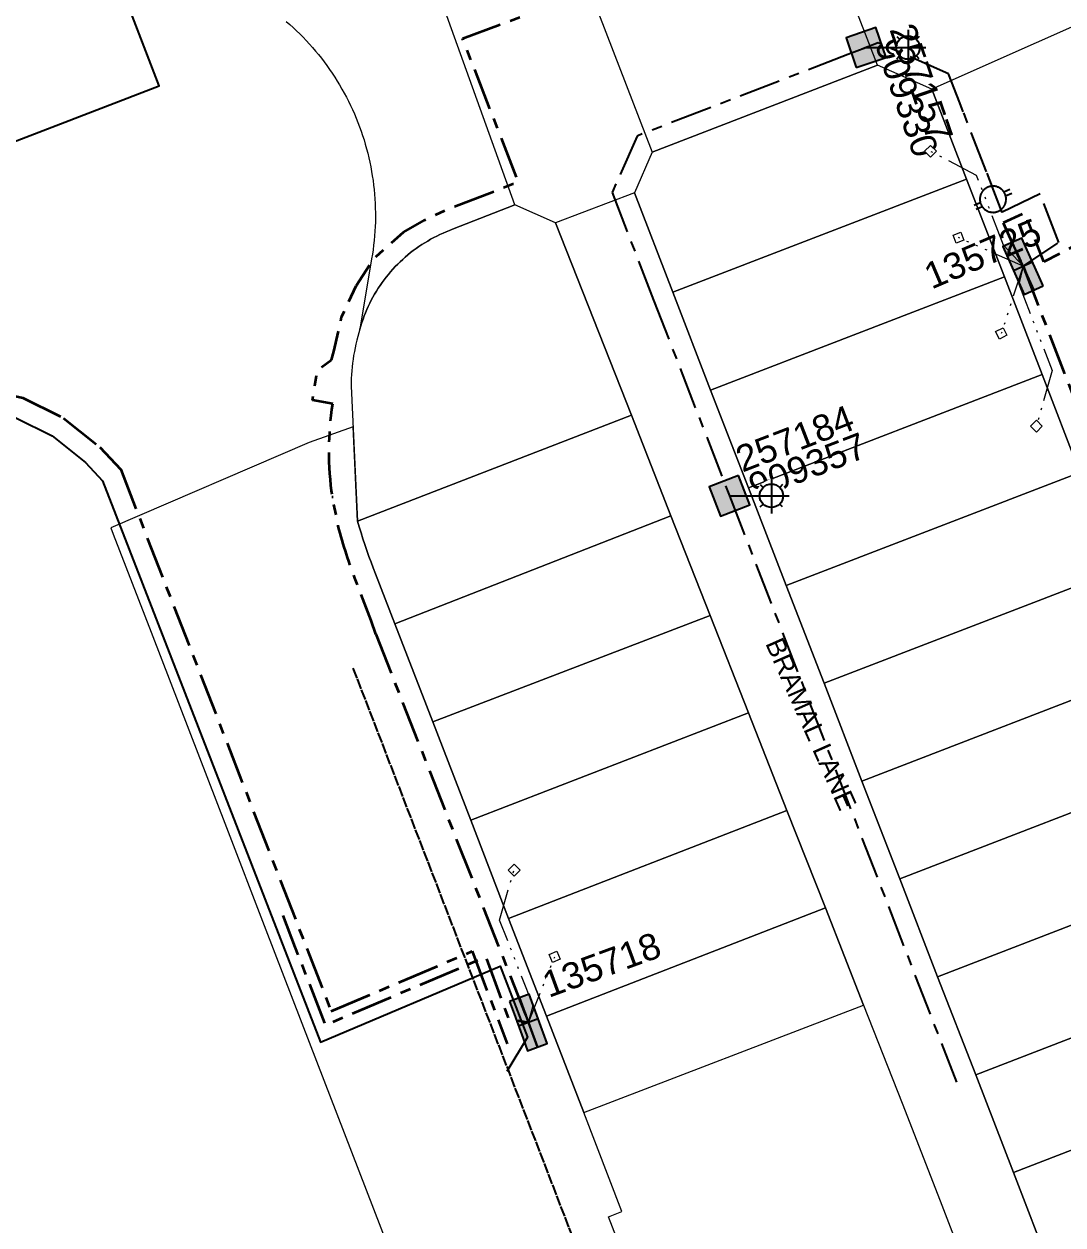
# Model space of a CAD drawing. Header units: metres. Extents: x 0 to 311505, y 0 to 6270811.
# Drawn here: x 310411.9 to 310510.9, y 6270231.3 to 6270345.8 of the extents above; entities that cross this region are included whole.
import ezdxf
from ezdxf import colors
from ezdxf.entities.mleader import LeaderData, LeaderLine
from ezdxf.enums import TextEntityAlignment as Align
from ezdxf.math import Vec2, Vec3

# ---------------------------------------------------------------- set-up
doc = ezdxf.new("R2010")
doc.units = ezdxf.units.M
for name, pattern in [('Cable Exist OH', [1, 1, 0]), ('Cable Exist UG', [7, 4, -1, 1, -1]), ('PHANTOMX2', [6.6, 3, -0.75, 0.2, -0.75, 0.2, -0.75, 0.2, -0.75])]:
    doc.linetypes.add(name, pattern=pattern)
doc.layers.get('0').update_dxf_attribs({"color": 6})
for name, color, linetype, lineweight in [('_User_HV_Exist', 1, 'Continuous', 35), ('_User_LV_Exist', 5, 'Continuous', 35), ('Cadastre Land Parcels_SP_EXT', 118, 'Continuous', 15), ('Cadastre Roads_SP_EXT', 218, 'Continuous', 15), ('Mains_HV_EXT', 13, 'Continuous', 25), ('Mains_LV_SL_EXT', 135, 'Continuous', 25), ('Mains_SL_EXT', 131, 'Continuous', 25), ('Services_SP_EXT', 42, 'PHANTOMX2', 20)]:
    doc.layers.add(name, color=color, linetype=linetype, lineweight=lineweight)
for name, color, linetype in [('Equip_LV_EXT', 7, 'Continuous'), ('Equip_SP_SL_EXT', 7, 'Continuous'), ('Notes', 7, 'Continuous'), ('SupportsUG_SP_LV_EXT', 7, 'Continuous'), ('SupportsUG_SP_LV_SL_EXT', 7, 'Continuous')]:
    doc.layers.add(name, color=color, linetype=linetype)
doc.styles.add('COLUMN_LABEL', font='arial.ttf', dxfattribs={"height": 2})
doc.styles.add('iecARIAL', font='arial.ttf', dxfattribs={"height": 2})
doc.styles.add('POLE_LABEL', font='arial.ttf', dxfattribs={"height": 2})
doc.styles.add('SL_LABEL', font='arial.ttf', dxfattribs={"height": 2})
doc.styles.get("Standard").update_dxf_attribs({"font": 'arial.ttf'})
doc.linetypes.add('Cable E UG', pattern='A,5,-0.1,["E",Standard,S=1.5,R=0,X=0,Y=-0.75],-1.45', length=6.55)

# ---------------------------------------------------------------- blocks, each defined once
blk = doc.blocks.new('COLUMN_EXT')
blk.add_hatch(color=256).paths.add_polyline_path([(1.5, -1.5), (1.5, 1.5), (-1.5, 1.5), (-1.5, -1.5)])
blk.add_lwpolyline([(1.5, 1.5), (-1.5, 1.5), (-1.5, -1.5), (1.5, -1.5)], close=True)
at = {"flags": 1}
blk.add_attdef('Z', (-1.81, 2.35), '', height=0.2, rotation=180, dxfattribs=at)
at = {"flags": 9}
for tag, p in [('STREETNAME', (-1.81, 1.6)), ('LOCATION', (-1.81, 1.4)), ('SUBURB', (-1.81, 1.8)), ('LEGEND', (-1.81, 1.2)), ('NOTES', (-1.81, 2)), ('COLUMN_TYPE', (-1.81, 0.4)), ('OWNED_BY', (-1.81, 0.6)), ('USAGE', (-1.81, 1)), ('STATE', (-1.81, 0.8))]:
    blk.add_attdef(tag, text='', height=0.2, rotation=180, dxfattribs=at).set_placement(p, align=Align.MIDDLE_LEFT)
for tag, style, p in [('STRUCTURE_PLANT_NUMBER', 'POLE_LABEL', (-1.81, -0.03)), ('STREET_CODE', 'COLUMN_LABEL', (-1.81, 0.2))]:
    blk.add_attdef(tag, text='', height=0.2, rotation=180, dxfattribs=dict(at, style=style)).set_placement(p, align=Align.MIDDLE_LEFT)
at = {"style": 'COLUMN_LABEL', "width": 0.9, "flags": 8}
blk.add_attdef('ASSET_NUM', text='', height=2, rotation=270, dxfattribs=at).set_placement((2, -4), align=Align.MIDDLE_LEFT)
blk = doc.blocks.new('PILLAR_EXT')
blk.add_hatch(color=256).paths.add_polyline_path([(-2.5, 1), (-2.5, -1), (2.5, -1), (2.5, 1)])
for p, q in [((-2.5, 0), (2.5, 0)), ((0, 1), (0, -1))]:
    blk.add_line(p, q)
at = {"ltscale": 10}
blk.add_line((2.5, 0), (-2.5, 0), dxfattribs=at)
blk.add_lwpolyline([(-2.5, -1), (-1.25, -1), (1.25, -1), (2.5, -1), (2.5, 1), (-2.5, 1)], close=True)
at = {"width": 0.9, "flags": 8}
blk.add_attdef('ASSET_NUM', text='', height=2, rotation=90, dxfattribs=at).set_placement((-2, 4), align=Align.MIDDLE_LEFT)
for tag, p, flags in [('OWNED_BY', (0, -0.2), 9), ('STATE', (0, -0.4), 9), ('SUPPORT_TYPE', (0, -0.6), 9), ('USAGE', (0, -0.8), 9), ('LEGEND', (0, -1), 9), ('LOCATION', (0, -1.2), 9), ('STREETNAME', (0, -1.8), 9), ('SUBURB', (0, -2), 1), ('NOTES', (0, -1.4), 9), ('PARENT', (0, -1.6), 9)]:
    blk.add_attdef(tag, p, '', height=0.2, dxfattribs=dict(flags=flags))
blk = doc.blocks.new('SL_LANTERN_EXT')
at = {"flags": 9}
for tag, p in [('LRATECODE', (-7.4, 0)), ('LOUTREACHVOCAB', (-7.2, 0)), ('LOUTREACH', (-7, 0)), ('LANTNUMBER', (-6.6, 0)), ('LNEW', (-6.4, 0)), ('LMASTVOCAB', (-6.2, 0)), ('LMAST', (-6, 0)), ('LLAMPVOCAB', (-5.8, 0)), ('LLAMP', (-5.6, 0)), ('LEXIST', (-5.4, 0)), ('LCHARGE3PERCENT', (-5.2, 0)), ('LCHARGE3', (-5, 0)), ('LCHARGE2PERCENT', (-4.8, 0)), ('LCHARGE2', (-4.6, 0)), ('LCHARGE1PERCENT', (-4.4, 0)), ('LCHARGE1', (-4.2, 0)), ('LCATEGORY', (-4, 0)), ('LBRACKETVOCAB', (-3.8, 0)), ('LBRACKET', (-3.6, 0)), ('LKINGHEIGHT', (-3.4, 0)), ('CREPLACE', (-3.2, 0)), ('CREMOVE', (-3, 0)), ('CNUMBER', (-2.8, 0)), ('CNEW', (-2.6, 0)), ('CEXIST', (-2.4, 0)), ('USAGE', (-2.2, 0)), ('STATE', (-2, 0)), ('OWNED_BY', (-1.8, 0)), ('ORIENTATION', (-1.6, 0)), ('OPERATING_VOLTAGE', (-1.4, 0)), ('NO_PHASES', (-1.2, 0)), ('LANTERN_TYPE', (-1, 0)), ('LANTERN_PURPOSE', (-0.8, 0)), ('CONTROL_TYPE', (-0.6, 0)), ('CONSTRUCTED_VOLTAGE', (-0.4, 0))]:
    blk.add_attdef(tag, text='', height=0.001, rotation=270, dxfattribs=at).set_placement(p, align=Align.MIDDLE_LEFT)
at = {"style": 'SL_LABEL', "flags": 9}
blk.add_attdef('STREET_CODE', text='', height=0.001, rotation=270, dxfattribs=at).set_placement((0, 0), align=Align.MIDDLE_LEFT)
at = {"flags": 1}
blk.add_attdef('Z', (0, 0), '', height=0.001, rotation=270, dxfattribs=at)
at = {"width": 0.9}
blk.add_attdef('LNUMBER', text='', height=1, dxfattribs=at).set_placement((7, -1), align=Align.MIDDLE_LEFT)
at = {"flags": 9}
for tag, p in [('LREMOVE', (0, -7.6)), ('LREPLACE', (0, -7.8)), ('LTYPE', (0, -8)), ('LTYPEVOCAB', (0, -8.2)), ('LEGEND', (0, -8.4)), ('SUBURB', (0, -8.6)), ('STREETNAME', (0, -8.8)), ('LOCATION', (0, -9)), ('NOTES', (0, -9.2)), ('MAINTAINED_BY', (0, -9.86))]:
    blk.add_attdef(tag, text='', height=0.001, dxfattribs=at).set_placement(p, align=Align.MIDDLE_LEFT)
blk.add_attdef('OPERATED_BY', (0, -9.61), '', height=0.001, dxfattribs=at)
at = {"transparency": 33554687}
blk.add_wipeout([(5.69, 0), (5.06, -1.06), (4, -1.69), (2.94, -1.06), (2.31, 0), (2.94, 1.06), (4, 1.69), (5.06, 1.06)], dxfattribs=at)
for p, q in [((4, 1.69), (4, 0)), ((0, 0), (4, 0)), ((2.94, 1.06), (3.2, 0.8)), ((5.06, 1.06), (4.8, 0.8)), ((2.94, -1.06), (3.2, -0.8)), ((4, 0), (5.69, 0)), ((4, 0), (4, -1.69)), ((5.06, -1.06), (4.8, -0.8))]:
    blk.add_line(p, q)
blk.add_circle((4, 0), 1.12)
blk = doc.blocks.new('CCP_EXT')
at = {"flags": 9}
for tag, p in [('STATE', (0, -1.8)), ('LEGEND', (0, -1.4)), ('LIFE_SUPPORT', (0, -1.6)), ('NOTES', (0, -2))]:
    blk.add_attdef(tag, text='', height=0.2, dxfattribs=at).set_placement(p, align=Align.MIDDLE_LEFT)
at = {"transparency": 33554687}
blk.add_wipeout([(0, 0.57), (0.57, 0), (0, -0.57), (-0.57, 0)], dxfattribs=at)
blk.add_lwpolyline([(-0.57, 0), (0, 0.57), (0.57, 0), (0, -0.57), (-0.57, 0)])
at = {"flags": 1}
blk.add_attdef('Z', (0, 0), '', height=0.2, dxfattribs=at)
at = {"flags": 9}
for tag, p in [('CCP_TYPE', (0, 0)), ('CONSTRUCTED_VOLTAGE', (0, -0.2)), ('OPERATING_VOLTAGE', (0, -0.6)), ('ORIENTATION', (0, -0.8)), ('OWNED_BY', (0, -1)), ('NO_PHASES', (0, -0.4)), ('USAGE', (0, -1.2))]:
    blk.add_attdef(tag, text='', height=0.2, dxfattribs=at).set_placement(p, align=Align.MIDDLE_LEFT)
blk = doc.blocks.new('LV_UG_LINKS_OPEN_EXT')
at = {"layer": 'Equip_LV_EXT'}
for tag, height, flags, p in [('NO_PHASES', 0.167, 9, (3.17, -2)), ('OPERATING_VOLTAGE', 0.2, 9, (3, -2.6)), ('ORIENTATION', 0.2, 9, (3, -2.8)), ('STATE', 0.2, 9, (3, -3)), ('SWITCH_TYPE', 0.2, 9, (3, -3.2)), ('USAGE', 0.2, 9, (3, -3.4)), ('OWNED_BY', 0.2, 9, (3, -3.8)), ('OPERATED_BY', 0.2, 9, (3, -4)), ('TYPE', 0.2, 9, (3, -4.6)), ('NOTES', 0.2, 9, (3, -3.6)), ('MAINTAINED_BY', 0.2, 9, (3, -4.2)), ('NUMBER_OF_PHASES', 0.2, 9, (3, -4.4)), ('Z', 0.2, 1, (3, -4.8))]:
    blk.add_attdef(tag, text='', height=height, dxfattribs=dict(at, flags=flags)).set_placement(p, align=Align.MIDDLE_LEFT)
at = {"transparency": 33554687}
blk.add_wipeout([(4, 1.25), (3.97, 1.25), (3.94, 1.25), (3.91, 1.25), (3.88, 1.24), (3.85, 1.24), (3.82, 1.24), (3.79, 1.23), (3.76, 1.23), (3.73, 1.22), (3.7, 1.21), (3.67, 1.2), (3.64, 1.2), (3.61, 1.19), (3.58, 1.18), (3.55, 1.17), (3.52, 1.15), (3.49, 1.14), (3.47, 1.13), (3.44, 1.12), (3.41, 1.1), (3.38, 1.09), (3.36, 1.07), (3.33, 1.06), (3.31, 1.04), (3.28, 1.02), (3.26, 1), (3.23, 0.99), (3.21, 0.97), (3.18, 0.95), (3.16, 0.93), (3.14, 0.91), (3.12, 0.88), (3.09, 0.86), (3.07, 0.84), (3.05, 0.82), (3.03, 0.79), (3.01, 0.77), (3, 0.74), (2.98, 0.72), (2.96, 0.69), (2.94, 0.67), (2.93, 0.64), (2.91, 0.62), (2.9, 0.59), (2.88, 0.56), (2.87, 0.53), (2.86, 0.51), (2.85, 0.48), (2.83, 0.45), (2.82, 0.42), (2.81, 0.39), (2.8, 0.36), (2.8, 0.33), (2.79, 0.3), (2.78, 0.27), (2.77, 0.24), (2.77, 0.21), (2.76, 0.18), (2.76, 0.15), (2.76, 0.12), (2.75, 0.09), (2.75, 0.06), (2.75, 0.03), (2.75, 0), (2.75, -0.03), (2.75, -0.06), (2.75, -0.09), (2.76, -0.12), (2.76, -0.15), (2.76, -0.18), (2.77, -0.21), (2.77, -0.24), (2.78, -0.27), (2.79, -0.3), (2.8, -0.33), (2.8, -0.36), (2.81, -0.39), (2.82, -0.42), (2.83, -0.45), (2.85, -0.48), (2.86, -0.51), (2.87, -0.53), (2.88, -0.56), (2.9, -0.59), (2.91, -0.62), (2.93, -0.64), (2.94, -0.67), (2.96, -0.69), (2.98, -0.72), (3, -0.74), (3.01, -0.77), (3.03, -0.79), (3.05, -0.82), (3.07, -0.84), (3.09, -0.86), (3.12, -0.88), (3.14, -0.91), (3.16, -0.93), (3.18, -0.95), (3.21, -0.97), (3.23, -0.99), (3.26, -1), (3.28, -1.02), (3.31, -1.04), (3.33, -1.06), (3.36, -1.07), (3.38, -1.09), (3.41, -1.1), (3.44, -1.12), (3.47, -1.13), (3.49, -1.14), (3.52, -1.15), (3.55, -1.17), (3.58, -1.18), (3.61, -1.19), (3.64, -1.2), (3.67, -1.2), (3.7, -1.21), (3.73, -1.22), (3.76, -1.23), (3.79, -1.23), (3.82, -1.24), (3.85, -1.24), (3.88, -1.24), (3.91, -1.25), (3.94, -1.25), (3.97, -1.25), (4, -1.25), (4.03, -1.25), (4.06, -1.25), (4.09, -1.25), (4.12, -1.24), (4.15, -1.24), (4.18, -1.24), (4.21, -1.23), (4.24, -1.23), (4.27, -1.22), (4.3, -1.21), (4.33, -1.2), (4.36, -1.2), (4.39, -1.19), (4.42, -1.18), (4.45, -1.17), (4.48, -1.15), (4.51, -1.14), (4.53, -1.13), (4.56, -1.12), (4.59, -1.1), (4.62, -1.09), (4.64, -1.07), (4.67, -1.06), (4.69, -1.04), (4.72, -1.02), (4.74, -1), (4.77, -0.99), (4.79, -0.97), (4.82, -0.95), (4.84, -0.93), (4.86, -0.91), (4.88, -0.88), (4.91, -0.86), (4.93, -0.84), (4.95, -0.82), (4.97, -0.79), (4.99, -0.77), (5, -0.74), (5.02, -0.72), (5.04, -0.69), (5.06, -0.67), (5.07, -0.64), (5.09, -0.62), (5.1, -0.59), (5.12, -0.56), (5.13, -0.53), (5.14, -0.51), (5.15, -0.48), (5.17, -0.45), (5.18, -0.42), (5.19, -0.39), (5.2, -0.36), (5.2, -0.33), (5.21, -0.3), (5.22, -0.27), (5.23, -0.24), (5.23, -0.21), (5.24, -0.18), (5.24, -0.15), (5.24, -0.12), (5.25, -0.09), (5.25, -0.06), (5.25, -0.03), (5.25, 0), (5.25, 0.03), (5.25, 0.06), (5.25, 0.09), (5.24, 0.12), (5.24, 0.15), (5.24, 0.18), (5.23, 0.21), (5.23, 0.24), (5.22, 0.27), (5.21, 0.3), (5.2, 0.33), (5.2, 0.36), (5.19, 0.39), (5.18, 0.42), (5.17, 0.45), (5.15, 0.48), (5.14, 0.51), (5.13, 0.53), (5.12, 0.56), (5.1, 0.59), (5.09, 0.62), (5.07, 0.64), (5.06, 0.67), (5.04, 0.69), (5.02, 0.72), (5, 0.74), (4.99, 0.77), (4.97, 0.79), (4.95, 0.82), (4.93, 0.84), (4.91, 0.86), (4.88, 0.88), (4.86, 0.91), (4.84, 0.93), (4.82, 0.95), (4.79, 0.97), (4.77, 0.99), (4.74, 1), (4.72, 1.02), (4.69, 1.04), (4.67, 1.06), (4.64, 1.07), (4.62, 1.09), (4.59, 1.1), (4.56, 1.12), (4.53, 1.13), (4.51, 1.14), (4.48, 1.15), (4.45, 1.17), (4.42, 1.18), (4.39, 1.19), (4.36, 1.2), (4.33, 1.2), (4.3, 1.21), (4.27, 1.22), (4.24, 1.23), (4.21, 1.23), (4.18, 1.24), (4.15, 1.24), (4.12, 1.24), (4.09, 1.25), (4.06, 1.25), (4.03, 1.25)], dxfattribs=at).dxf.layer = 'Equip_LV_EXT'
at = {"layer": 'Equip_LV_EXT'}
for p, q in [((3.79, 1.86), (3.79, 1.23)), ((4.21, 1.86), (4.21, 1.23)), ((3.79, -1.23), (3.79, -1.86)), ((4.21, -1.23), (4.21, -1.86))]:
    blk.add_line(p, q, dxfattribs=at)
at = {"layer": 'Equip_LV_EXT', "flags": 128}
blk.add_lwpolyline([(4, 1.25), (3.97, 1.25), (3.94, 1.25), (3.91, 1.25), (3.88, 1.24), (3.85, 1.24), (3.82, 1.24), (3.79, 1.23), (3.76, 1.23), (3.73, 1.22), (3.7, 1.21), (3.67, 1.2), (3.64, 1.2), (3.61, 1.19), (3.58, 1.18), (3.55, 1.17), (3.52, 1.15), (3.49, 1.14), (3.47, 1.13), (3.44, 1.12), (3.41, 1.1), (3.38, 1.09), (3.36, 1.07), (3.33, 1.06), (3.31, 1.04), (3.28, 1.02), (3.26, 1), (3.23, 0.99), (3.21, 0.97), (3.18, 0.95), (3.16, 0.93), (3.14, 0.91), (3.12, 0.88), (3.09, 0.86), (3.07, 0.84), (3.05, 0.82), (3.03, 0.79), (3.01, 0.77), (3, 0.74), (2.98, 0.72), (2.96, 0.69), (2.94, 0.67), (2.93, 0.64), (2.91, 0.62), (2.9, 0.59), (2.88, 0.56), (2.87, 0.53), (2.86, 0.51), (2.85, 0.48), (2.83, 0.45), (2.82, 0.42), (2.81, 0.39), (2.8, 0.36), (2.8, 0.33), (2.79, 0.3), (2.78, 0.27), (2.77, 0.24), (2.77, 0.21), (2.76, 0.18), (2.76, 0.15), (2.76, 0.12), (2.75, 0.09), (2.75, 0.06), (2.75, 0.03), (2.75, 0), (2.75, -0.03), (2.75, -0.06), (2.75, -0.09), (2.76, -0.12), (2.76, -0.15), (2.76, -0.18), (2.77, -0.21), (2.77, -0.24), (2.78, -0.27), (2.79, -0.3), (2.8, -0.33), (2.8, -0.36), (2.81, -0.39), (2.82, -0.42), (2.83, -0.45), (2.85, -0.48), (2.86, -0.51), (2.87, -0.53), (2.88, -0.56), (2.9, -0.59), (2.91, -0.62), (2.93, -0.64), (2.94, -0.67), (2.96, -0.69), (2.98, -0.72), (3, -0.74), (3.01, -0.77), (3.03, -0.79), (3.05, -0.82), (3.07, -0.84), (3.09, -0.86), (3.12, -0.88), (3.14, -0.91), (3.16, -0.93), (3.18, -0.95), (3.21, -0.97), (3.23, -0.99), (3.26, -1), (3.28, -1.02), (3.31, -1.04), (3.33, -1.06), (3.36, -1.07), (3.38, -1.09), (3.41, -1.1), (3.44, -1.12), (3.47, -1.13), (3.49, -1.14), (3.52, -1.15), (3.55, -1.17), (3.58, -1.18), (3.61, -1.19), (3.64, -1.2), (3.67, -1.2), (3.7, -1.21), (3.73, -1.22), (3.76, -1.23), (3.79, -1.23), (3.82, -1.24), (3.85, -1.24), (3.88, -1.24), (3.91, -1.25), (3.94, -1.25), (3.97, -1.25), (4, -1.25), (4.03, -1.25), (4.06, -1.25), (4.09, -1.25), (4.12, -1.24), (4.15, -1.24), (4.18, -1.24), (4.21, -1.23), (4.24, -1.23), (4.27, -1.22), (4.3, -1.21), (4.33, -1.2), (4.36, -1.2), (4.39, -1.19), (4.42, -1.18), (4.45, -1.17), (4.48, -1.15), (4.51, -1.14), (4.53, -1.13), (4.56, -1.12), (4.59, -1.1), (4.62, -1.09), (4.64, -1.07), (4.67, -1.06), (4.69, -1.04), (4.72, -1.02), (4.74, -1), (4.77, -0.99), (4.79, -0.97), (4.82, -0.95), (4.84, -0.93), (4.86, -0.91), (4.88, -0.88), (4.91, -0.86), (4.93, -0.84), (4.95, -0.82), (4.97, -0.79), (4.99, -0.77), (5, -0.74), (5.02, -0.72), (5.04, -0.69), (5.06, -0.67), (5.07, -0.64), (5.09, -0.62), (5.1, -0.59), (5.12, -0.56), (5.13, -0.53), (5.14, -0.51), (5.15, -0.48), (5.17, -0.45), (5.18, -0.42), (5.19, -0.39), (5.2, -0.36), (5.2, -0.33), (5.21, -0.3), (5.22, -0.27), (5.23, -0.24), (5.23, -0.21), (5.24, -0.18), (5.24, -0.15), (5.24, -0.12), (5.25, -0.09), (5.25, -0.06), (5.25, -0.03), (5.25, 0), (5.25, 0.03), (5.25, 0.06), (5.25, 0.09), (5.24, 0.12), (5.24, 0.15), (5.24, 0.18), (5.23, 0.21), (5.23, 0.24), (5.22, 0.27), (5.21, 0.3), (5.2, 0.33), (5.2, 0.36), (5.19, 0.39), (5.18, 0.42), (5.17, 0.45), (5.15, 0.48), (5.14, 0.51), (5.13, 0.53), (5.12, 0.56), (5.1, 0.59), (5.09, 0.62), (5.07, 0.64), (5.06, 0.67), (5.04, 0.69), (5.02, 0.72), (5, 0.74), (4.99, 0.77), (4.97, 0.79), (4.95, 0.82), (4.93, 0.84), (4.91, 0.86), (4.88, 0.88), (4.86, 0.91), (4.84, 0.93), (4.82, 0.95), (4.79, 0.97), (4.77, 0.99), (4.74, 1), (4.72, 1.02), (4.69, 1.04), (4.67, 1.06), (4.64, 1.07), (4.62, 1.09), (4.59, 1.1), (4.56, 1.12), (4.53, 1.13), (4.51, 1.14), (4.48, 1.15), (4.45, 1.17), (4.42, 1.18), (4.39, 1.19), (4.36, 1.2), (4.33, 1.2), (4.3, 1.21), (4.27, 1.22), (4.24, 1.23), (4.21, 1.23), (4.18, 1.24), (4.15, 1.24), (4.12, 1.24), (4.09, 1.25), (4.06, 1.25), (4.03, 1.25)], close=True, dxfattribs=at)
at = {"layer": 'Equip_LV_EXT', "flags": 9}
for tag, p in [('ACTUAL_STATUS', (3.17, -1.67)), ('CONSTRUCTED_VOLTAGE', (3.17, -1.83))]:
    blk.add_attdef(tag, text='', height=0.167, dxfattribs=at).set_placement(p, align=Align.MIDDLE_LEFT)

msp = doc.modelspace()

# ---------------------------------------------------------------- linework, layer by layer
at = {"layer": '_User_LV_Exist', "linetype": 'Cable Exist UG', "flags": 128}
msp.add_lwpolyline([(310436.53, 6270260.75), (310437.68, 6270257.74), (310437.68, 6270257.74), (310440.57, 6270250.32), (310455.86, 6270256.82), (310458.01, 6270250.93), (310459.93, 6270250.57)], dxfattribs=at)
at = {"layer": 'Cadastre Land Parcels_SP_EXT', "linetype": 'Continuous'}
for points in [[(310501.68, 6270330.98), (310498.37, 6270339.54), (310493.2, 6270341.83), (310471.74, 6270333.54), (310470.03, 6270329.67), (310473.69, 6270320.18), (310501.68, 6270330.98)], [(310505.29, 6270321.66), (310501.68, 6270330.98), (310473.69, 6270320.18), (310477.3, 6270310.86), (310505.29, 6270321.66)], [(310469.74, 6270308.45), (310462.52, 6270326.81), (310458.62, 6270328.51), (310452.71, 6270326.19), (310452.4, 6270326.07), (310452.1, 6270325.95), (310451.79, 6270325.82), (310451.49, 6270325.69), (310451.2, 6270325.54), (310450.9, 6270325.39), (310450.61, 6270325.24), (310450.33, 6270325.07), (310450.05, 6270324.9), (310449.77, 6270324.73), (310449.49, 6270324.54), (310449.22, 6270324.35), (310448.96, 6270324.16), (310448.7, 6270323.96), (310448.44, 6270323.75), (310448.19, 6270323.54), (310447.95, 6270323.32), (310447.71, 6270323.09), (310447.47, 6270322.86), (310447.24, 6270322.63), (310447.02, 6270322.38), (310446.8, 6270322.14), (310446.59, 6270321.89), (310446.38, 6270321.63), (310446.18, 6270321.37), (310445.99, 6270321.1), (310445.8, 6270320.83), (310445.62, 6270320.56), (310445.44, 6270320.28), (310445.27, 6270320), (310445.11, 6270319.71), (310444.95, 6270319.42), (310444.81, 6270319.13), (310444.66, 6270318.83), (310444.53, 6270318.53), (310444.4, 6270318.23), (310444.28, 6270317.92), (310444.17, 6270317.61), (310444.06, 6270317.3), (310443.96, 6270316.98), (310443.87, 6270316.67), (310443.77, 6270316.32), (310443.67, 6270315.96), (310443.57, 6270315.61), (310443.49, 6270315.25), (310443.41, 6270314.89), (310443.34, 6270314.53), (310443.27, 6270314.16), (310443.22, 6270313.8), (310443.17, 6270313.43), (310443.13, 6270313.07), (310443.09, 6270312.7), (310443.07, 6270312.33), (310443.05, 6270311.97), (310443.03, 6270311.6), (310443.03, 6270311.23), (310443.65, 6270298.37), (310469.74, 6270308.45)], [(310508.89, 6270312.34), (310505.29, 6270321.66), (310477.3, 6270310.86), (310480.91, 6270301.54), (310508.89, 6270312.34)], [(310512.49, 6270303.01), (310508.89, 6270312.34), (310480.91, 6270301.54), (310484.51, 6270292.22), (310512.49, 6270303.01)], [(310473.51, 6270298.88), (310469.74, 6270308.45), (310443.65, 6270298.37), (310443.81, 6270297.81), (310443.98, 6270297.24), (310444.15, 6270296.68), (310444.34, 6270296.12), (310444.53, 6270295.56), (310444.72, 6270295), (310444.93, 6270294.45), (310445.14, 6270293.9), (310445.36, 6270293.35), (310447.21, 6270288.56), (310473.51, 6270298.88)], [(310516.1, 6270293.69), (310512.49, 6270303.01), (310484.51, 6270292.22), (310488.12, 6270282.9), (310516.1, 6270293.69)], [(310477.25, 6270289.38), (310473.51, 6270298.88), (310447.21, 6270288.56), (310450.81, 6270279.22), (310477.25, 6270289.38)], [(310519.7, 6270284.37), (310516.1, 6270293.69), (310488.12, 6270282.9), (310491.72, 6270273.58), (310519.7, 6270284.37)], [(310480.91, 6270280.08), (310477.25, 6270289.38), (310450.81, 6270279.22), (310454.43, 6270269.84), (310480.91, 6270280.08)], [(310523.31, 6270275.05), (310519.7, 6270284.37), (310491.72, 6270273.58), (310495.33, 6270264.26), (310523.31, 6270275.05)], [(310484.57, 6270270.79), (310480.91, 6270280.08), (310454.43, 6270269.84), (310458.04, 6270260.49), (310484.57, 6270270.79)], [(310526.91, 6270265.72), (310525.22, 6270270.1), (310523.31, 6270275.05), (310495.33, 6270264.26), (310498.93, 6270254.93), (310526.91, 6270265.72)], [(310488.23, 6270261.5), (310484.57, 6270270.79), (310458.04, 6270260.49), (310461.64, 6270251.18), (310488.23, 6270261.5)], [(310530.52, 6270256.38), (310526.91, 6270265.72), (310498.93, 6270254.93), (310502.56, 6270245.57), (310530.52, 6270256.38)], [(310491.88, 6270252.21), (310488.23, 6270261.5), (310461.64, 6270251.18), (310465.2, 6270241.97), (310491.88, 6270252.21)], [(310534.13, 6270247.06), (310530.52, 6270256.38), (310502.56, 6270245.57), (310506.16, 6270236.25), (310534.13, 6270247.06)], [(310537.73, 6270237.74), (310536.25, 6270241.57), (310534.13, 6270247.06), (310506.16, 6270236.25), (310509.76, 6270226.93), (310537.73, 6270237.74)]]:
    msp.add_lwpolyline(points, close=True, dxfattribs=at)
at = {"layer": 'Cadastre Roads_SP_EXT', "linetype": 'Continuous'}
msp.add_lwpolyline([(310436.85, 6270346.01), (310437.19, 6270345.71), (310437.51, 6270345.42), (310437.83, 6270345.12), (310438.15, 6270344.81), (310438.46, 6270344.49), (310438.76, 6270344.17), (310439.06, 6270343.85), (310439.36, 6270343.52), (310439.64, 6270343.18), (310439.92, 6270342.84), (310440.2, 6270342.5), (310440.47, 6270342.15), (310440.73, 6270341.79), (310440.98, 6270341.43), (310441.23, 6270341.07), (310441.47, 6270340.7), (310441.71, 6270340.32), (310441.94, 6270339.95), (310442.16, 6270339.56), (310442.37, 6270339.18), (310442.58, 6270338.79), (310442.78, 6270338.4), (310442.97, 6270338), (310443.16, 6270337.6), (310443.34, 6270337.2), (310443.51, 6270336.79), (310443.67, 6270336.38), (310443.83, 6270335.97), (310443.98, 6270335.55), (310444.12, 6270335.13), (310444.26, 6270334.71), (310444.38, 6270334.29), (310444.5, 6270333.87), (310444.61, 6270333.44), (310444.72, 6270333.01), (310444.81, 6270332.58), (310444.9, 6270332.15), (310444.98, 6270331.71), (310445.05, 6270331.28), (310445.12, 6270330.84), (310445.17, 6270330.4), (310445.22, 6270329.97), (310445.26, 6270329.53), (310445.29, 6270329.09), (310445.32, 6270328.64), (310445.33, 6270328.2), (310445.34, 6270327.76), (310445.34, 6270327.32), (310445.34, 6270326.88), (310445.32, 6270326.44), (310445.3, 6270326), (310445.27, 6270325.56), (310445.23, 6270325.12), (310445.18, 6270324.68), (310445.12, 6270324.24), (310445.06, 6270323.81), (310444.99, 6270323.37), (310443.87, 6270316.67), (310443.96, 6270316.98), (310444.06, 6270317.3), (310444.17, 6270317.61), (310444.28, 6270317.92), (310444.4, 6270318.23), (310444.53, 6270318.53), (310444.66, 6270318.83), (310444.81, 6270319.13), (310444.95, 6270319.42), (310445.11, 6270319.71), (310445.27, 6270320), (310445.44, 6270320.28), (310445.62, 6270320.56), (310445.8, 6270320.83), (310445.99, 6270321.1), (310446.18, 6270321.37), (310446.38, 6270321.63), (310446.59, 6270321.89), (310446.8, 6270322.14), (310447.02, 6270322.38), (310447.24, 6270322.63), (310447.47, 6270322.86), (310447.71, 6270323.09), (310447.95, 6270323.32), (310448.19, 6270323.54), (310448.44, 6270323.75), (310448.7, 6270323.96), (310448.96, 6270324.16), (310449.22, 6270324.35), (310449.49, 6270324.54), (310449.77, 6270324.73), (310450.05, 6270324.9), (310450.33, 6270325.07), (310450.61, 6270325.24), (310450.9, 6270325.39), (310451.2, 6270325.54), (310451.49, 6270325.69), (310451.79, 6270325.82), (310452.1, 6270325.95), (310452.4, 6270326.07), (310452.71, 6270326.19), (310458.62, 6270328.51), (310451, 6270349.76)], dxfattribs=at)
at = {"layer": 'Mains_HV_EXT', "linetype": 'Cable E UG'}
msp.add_lwpolyline([(310270.44, 6270279.61), (310271.3, 6270280.95), (310271.3, 6270280.95), (310347.3, 6270310.07), (310424.75, 6270339.86), (310424.75, 6270339.86), (310406.1, 6270388.29), (310404.97, 6270391.2), (310404.97, 6270391.2), (310400.74, 6270402.23), (310397.98, 6270401.21)], dxfattribs=at)

# ---------------------------------------------------------------- block references
at = {"layer": 'SupportsUG_SP_LV_EXT'}
ref = msp.add_blockref('PILLAR_EXT', (310507.07, 6270322.66), dxfattribs=dict(at, rotation=114.0897594937087))
ref.add_attrib('ASSET_NUM', '135725', dxfattribs={"layer": '0', "height": 2.5, "rotation": 23.1702, "style": 'iecARIAL'}).set_placement((310508.57, 6270326.16), align=Align.MIDDLE_RIGHT)
ref = msp.add_blockref('PILLAR_EXT', (310459.93, 6270250.57), dxfattribs=dict(at, rotation=290.1464639510104))
ref.add_attrib('ASSET_NUM', '135718', dxfattribs={"layer": '0', "height": 2.5, "rotation": 20.1465, "style": 'iecARIAL'}).set_placement((310461.43, 6270254.07), align=Align.MIDDLE_LEFT)
at = {"layer": 'SupportsUG_SP_LV_SL_EXT'}
ref = msp.add_blockref('COLUMN_EXT', (310492.11, 6270343.51), dxfattribs=dict(at, rotation=198.9381753619813))
ref.add_attrib('ASSET_NUM', '909330', dxfattribs={"layer": '0', "height": 2.5, "rotation": 288.9382, "style": 'COLUMN_LABEL'}).set_placement((310494.11, 6270344.26), align=Align.MIDDLE_LEFT)
ref = msp.add_blockref('COLUMN_EXT', (310479.09, 6270300.78), dxfattribs=dict(at, rotation=21.09241612034009))
ref.add_attrib('ASSET_NUM', '909357', dxfattribs={"layer": '0', "height": 2.5, "rotation": 21.0842, "style": 'COLUMN_LABEL'}).set_placement((310481.09, 6270301.53), align=Align.MIDDLE_LEFT)

# ---------------------------------------------------------------- texts
at = {"layer": 'Cadastre Roads_SP_EXT'}
msp.add_text('BRAMAL LANE', height=1.8, rotation=293.9301, dxfattribs=at).set_placement((310482.48, 6270286.71))

# ---------------------------------------------------------------- next in the draw order: block references
at = {"layer": 'Equip_SP_SL_EXT'}
ref = msp.add_blockref('SL_LANTERN_EXT', (310492.11, 6270343.51), dxfattribs=at)
ref.add_attrib('ASSET_NUM', '257157', dxfattribs={"layer": '0', "height": 2.5, "rotation": 288.9382, "style": 'iecARIAL'}).set_placement((310493.61, 6270345.01), align=Align.BOTTOM_LEFT)
ref = msp.add_blockref('SL_LANTERN_EXT', (310479.09, 6270300.78), dxfattribs=at)
ref.add_attrib('ASSET_NUM', '257184', dxfattribs={"layer": '0', "height": 2.5, "rotation": 21.0842, "style": 'iecARIAL'}).set_placement((310480.59, 6270302.28), align=Align.BOTTOM_LEFT)
at = {"layer": 'Services_SP_EXT'}
for p in [(310498.24, 6270333.62), (310508.34, 6270307.42), (310458.56, 6270265.09)]:
    msp.add_blockref('CCP_EXT', p, dxfattribs=at)
for p, rotation in [((310500.92, 6270325.39), 336.0897596959187), ((310505, 6270316.26), 72.08975945849488), ((310462.44, 6270256.82), 248.1464638436019)]:
    msp.add_blockref('CCP_EXT', p, dxfattribs=dict(at, rotation=rotation))

# ---------------------------------------------------------------- next in the draw order: linework, layer by layer
at = {"layer": '_User_HV_Exist', "linetype": 'Cable Exist UG', "transparency": 33554674}
msp.add_lwpolyline([(310275.23, 6270265.39), (310348.95, 6270293.81), (310385.41, 6270307.77), (310385.41, 6270307.77), (310389.58, 6270309.32), (310395.99, 6270311.18), (310402.83, 6270311.42), (310409.34, 6270310.66), (310411.74, 6270310.11), (310415.61, 6270308.19), (310419.08, 6270305.42), (310421.07, 6270303.28), (310441.13, 6270251.64), (310454.56, 6270257.35), (310457.91, 6270248.52)], dxfattribs=at)
at = {"layer": '_User_LV_Exist', "linetype": 'Cable Exist UG', "flags": 128}
for points in [[(310507.07, 6270322.66), (310521.54, 6270285.24)], [(310445.38, 6270287.6), (310459.93, 6270250.57)]]:
    msp.add_lwpolyline(points, dxfattribs=at)
at = {"layer": 'Cadastre Roads_SP_EXT', "linetype": 'Continuous'}
for points in [[(310493.2, 6270341.83), (310485.05, 6270362.92), (310463.6, 6270354.63), (310471.74, 6270333.54), (310493.2, 6270341.83)], [(310545.36, 6270277.97), (310536, 6270302.17), (310530.41, 6270316.61), (310524.83, 6270331.05), (310519.02, 6270346.06), (310518.28, 6270348.4), (310498.37, 6270339.54), (310501.68, 6270330.98), (310505.29, 6270321.66), (310508.89, 6270312.34), (310512.49, 6270303.01), (310516.1, 6270293.69), (310519.7, 6270284.37), (310523.31, 6270275.05), (310525.22, 6270270.1), (310545.36, 6270277.97)]]:
    msp.add_lwpolyline(points, close=True, dxfattribs=at)
for points in [[(310509.76, 6270226.93), (310506.16, 6270236.25), (310502.56, 6270245.57), (310498.93, 6270254.93), (310495.33, 6270264.26), (310491.72, 6270273.58), (310488.12, 6270282.9), (310484.51, 6270292.22), (310480.91, 6270301.54), (310477.3, 6270310.86), (310473.69, 6270320.18), (310470.03, 6270329.67), (310462.52, 6270326.81), (310469.74, 6270308.45), (310473.51, 6270298.88), (310477.25, 6270289.38), (310480.91, 6270280.08), (310484.57, 6270270.79), (310488.23, 6270261.5), (310491.88, 6270252.21), (310495.56, 6270242.87), (310499.17, 6270233.55), (310502.77, 6270224.23)], [(310472.54, 6270219.15), (310467.55, 6270232.04), (310468.84, 6270232.54), (310465.2, 6270241.97), (310461.64, 6270251.18), (310458.04, 6270260.49), (310454.43, 6270269.84), (310450.81, 6270279.22), (310447.21, 6270288.56), (310445.36, 6270293.35), (310445.14, 6270293.9), (310444.93, 6270294.45), (310444.72, 6270295), (310444.53, 6270295.56), (310444.34, 6270296.12), (310444.15, 6270296.68), (310443.98, 6270297.24), (310443.81, 6270297.81), (310443.65, 6270298.37), (310443.22, 6270307.36), (310439.02, 6270305.86), (310420.12, 6270297.74), (310420.36, 6270297.11), (310423.96, 6270287.79), (310427.55, 6270278.46), (310431.15, 6270269.14), (310434.75, 6270259.81), (310438.34, 6270250.49), (310463.39, 6270185.53)]]:
    msp.add_lwpolyline(points, dxfattribs=at)
at = {"layer": 'Mains_HV_EXT', "linetype": 'Cable Exist UG'}
msp.add_lwpolyline([(310275.23, 6270265.39), (310348.95, 6270293.81), (310385.41, 6270307.77), (310385.41, 6270307.77), (310389.58, 6270309.32), (310395.99, 6270311.18), (310402.83, 6270311.42), (310409.34, 6270310.66), (310411.74, 6270310.11), (310415.61, 6270308.19), (310419.08, 6270305.42), (310421.07, 6270303.28), (310441.13, 6270251.64), (310454.56, 6270257.35), (310457.91, 6270248.52)], dxfattribs=at)
at = {"layer": 'Mains_HV_EXT', "linetype": 'Cable E UG'}
msp.add_lwpolyline([(310039.17, 6270173.34), (310040.83, 6270172.91), (310040.83, 6270172.91), (310073.84, 6270185.64), (310141.72, 6270211.78), (310230.54, 6270246.02), (310349.67, 6270291.94), (310374.12, 6270301.36), (310385.7, 6270305.74), (310385.7, 6270305.74), (310386.12, 6270305.9), (310390.2, 6270307.42), (310396.31, 6270309.19), (310402.75, 6270309.41), (310409, 6270308.69), (310411.07, 6270308.21), (310414.53, 6270306.5), (310417.72, 6270303.95), (310419.35, 6270302.2), (310440.11, 6270248.68), (310457.24, 6270255.94), (310459.83, 6270249.16), (310457.87, 6270245.88)], dxfattribs=at)
at = {"layer": 'Mains_LV_SL_EXT', "color": 4, "linetype": 'Cable Exist UG'}
for points in [[(310492.08, 6270343.5), (310490.37, 6270342.84), (310490.37, 6270342.84), (310470.28, 6270335.08), (310467.9, 6270329.69), (310471.86, 6270319.43), (310479.09, 6270300.78)], [(310479.09, 6270300.78), (310500.73, 6270244.86)]]:
    msp.add_lwpolyline(points, dxfattribs=at)
at = {"layer": 'Mains_SL_EXT', "linetype": 'Cable Exist OH'}
msp.add_lwpolyline([(310443.21, 6270284.34), (310492.75, 6270155.91), (310517.67, 6270093.21), (310530.14, 6270059.13)], dxfattribs=at)
at = {"layer": 'Services_SP_EXT'}
for points in [[(310507.07, 6270322.66), (310500.92, 6270325.39)], [(310507.07, 6270322.66), (310505, 6270316.26)], [(310507.07, 6270322.66), (310506.66, 6270320.95), (310506.66, 6270320.95), (310509.84, 6270312.73), (310508.34, 6270307.42)], [(310459.93, 6270250.57), (310460.37, 6270252.2), (310460.37, 6270252.2), (310457.18, 6270260.33), (310458.56, 6270265.09)], [(310459.93, 6270250.57), (310462.44, 6270256.82)]]:
    msp.add_lwpolyline(points, dxfattribs=at)

# ---------------------------------------------------------------- next in the draw order: block references
at = {"layer": 'Equip_LV_EXT', "rotation": 114.0897594937087}
msp.add_blockref('LV_UG_LINKS_OPEN_EXT', (310505.84, 6270325.4), dxfattribs=at)

# ---------------------------------------------------------------- next in the draw order: linework, layer by layer
at = {"layer": '_User_LV_Exist', "linetype": 'Cable Exist UG', "flags": 128}
msp.add_lwpolyline([(310445.38, 6270287.6), (310444.95, 6270288.89), (310444.95, 6270288.89), (310443.52, 6270292.6), (310443.52, 6270292.6, -0.028635), (310441.81, 6270297.88), (310441.81, 6270297.88), (310441.25, 6270300.69), (310441.25, 6270300.69, -0.076106), (310441.29, 6270309.55), (310441.29, 6270309.55), (310439.35, 6270309.91), (310439.35, 6270309.91), (310439.56, 6270311.25), (310439.81, 6270312.78), (310441.16, 6270313.75), (310441.16, 6270313.75), (310441.37, 6270314.54), (310442.13, 6270317.84), (310443.52, 6270320.81), (310445.16, 6270323.34), (310448.01, 6270325.91), (310450.02, 6270327.05), (310452.19, 6270328.09), (310458.46, 6270330.51), (310458.98, 6270330.72), (310453.66, 6270344.37), (310453.66, 6270344.37), (310459.49, 6270346.56), (310465.79, 6270348.99), (310476.51, 6270353.14), (310489.56, 6270358.18), (310492.37, 6270364.53), (310493.83, 6270368.52), (310493.2, 6270369.6), (310492.96, 6270370.22), (310490.01, 6270377.86), (310486.8, 6270386.16), (310483.81, 6270388.35), (310483.81, 6270388.35), (310482.73, 6270391.13), (310480.93, 6270395.8), (310479.13, 6270400.44), (310475.84, 6270409.1), (310475.84, 6270409.1), (310483.71, 6270412.11), (310481.04, 6270419), (310482.94, 6270419.7), (310487.9, 6270421.72), (310490.3, 6270427.29), (310516.18, 6270437.28), (310517.86, 6270437.91), (310518.78, 6270438.24), (310521.74, 6270430.28), (310522.15, 6270428.12)], format="xyb", dxfattribs=at)
msp.add_lwpolyline([(310522.97, 6270330.34), (310509.05, 6270323.07), (310509.05, 6270323.07), (310507.25, 6270327.74), (310505.17, 6270326.8), (310507.07, 6270322.66)], dxfattribs=at)
at = {"layer": 'Mains_LV_SL_EXT', "color": 4, "linetype": 'Cable Exist UG'}
msp.add_lwpolyline([(310507.07, 6270322.66), (310510.48, 6270324.92), (310510.48, 6270324.92), (310508.69, 6270329.56), (310505.08, 6270327.8), (310505.08, 6270327.8), (310503.58, 6270331.68), (310501.37, 6270337.4), (310501.04, 6270338.24), (310501.04, 6270338.24), (310499.97, 6270341.01), (310493.28, 6270343.96), (310491.71, 6270343.36)], dxfattribs=at)
at = {"layer": 'Services_SP_EXT'}
msp.add_lwpolyline([(310507.07, 6270322.66), (310505.21, 6270324.68), (310505.21, 6270324.68), (310502.65, 6270331.32), (310498.24, 6270333.62)], dxfattribs=at)

# ---------------------------------------------------------------- next in the draw order: leaders
at = {"layer": 'Notes'}
ml = msp.add_multileader_mtext('Standard', dxfattribs=at)
ml.set_content('Constructed under  \\PURS15861', color=256)
ml.set_leader_properties()
ml.build(insert=Vec2(0, 0))
ml.multileader.update_dxf_attribs({"leader_type": 2, "has_text_frame": 1, "text_left_attachment_type": 2, "text_right_attachment_type": 2, "dogleg_length": 0.01})
ctx = ml.context
ctx.base_point, ctx.char_height, ctx.plane_origin, ctx.plane_x_axis, ctx.plane_y_axis = Vec3(310975.19, 6270395.78), 1.8, Vec3(312213.89, 6270750.77), Vec3(0.932874, 0.360203), Vec3(-0.360203, 0.932874)
ctx.left_attachment, ctx.right_attachment, ctx.text_align_type = 2, 2, 1
notes = []
notes.append((ctx, [(0, (0, 0, 0), (0, 0), (1, 0), 1, [])]))
ctx.mtext.insert, ctx.mtext.text_direction, ctx.mtext.rotation, ctx.mtext.width, ctx.mtext.alignment, ctx.mtext.flow_direction = Vec3(310985.78, 6270402.49), Vec3(0.932874, 0.360203), 0.368486, 20.9235, 2, 5
ctx.mtext.has_bg_fill, ctx.mtext.bg_color, ctx.mtext.bg_scale_factor, ctx.mtext.bg_transparency, ctx.mtext.use_window_bg_color = 1, -1073741824, 2, 0, 1
for ctx, leaders in notes:
    for number, flags, end, landing, length, lines in leaders:
        leader = LeaderData()
        leader.index, (leader.has_last_leader_line, leader.has_dogleg_vector, leader.attachment_direction) = number, flags
        leader.last_leader_point, leader.dogleg_vector, leader.dogleg_length = Vec3(end), Vec3(landing), length
        for number, points, colour, breaks in lines:
            line = LeaderLine()
            line.index, line.vertices, line.color, line.breaks = number, Vec3.list(points), colors.encode_raw_color(colour), breaks
            leader.lines.append(line)
        ctx.leaders.append(leader)

# ---------------------------------------------------------------- next in the draw order: leaders
ml = msp.add_multileader_mtext('Standard', dxfattribs=at)
ml.set_content('Constructed under  \\PURS16270', color=256)
ml.set_leader_properties()
ml.build(insert=Vec2(0, 0))
ml.multileader.update_dxf_attribs({"leader_type": 2, "has_text_frame": 1, "text_left_attachment_type": 2, "text_right_attachment_type": 2, "dogleg_length": 0.01})
ctx = ml.context
ctx.base_point, ctx.char_height, ctx.plane_origin, ctx.plane_x_axis, ctx.plane_y_axis = Vec3(310863.5, 6270348.23), 1.8, Vec3(312104.33, 6270705.46), Vec3(0.932874, 0.360203), Vec3(-0.360203, 0.932874)
ctx.left_attachment, ctx.right_attachment, ctx.text_align_type = 2, 2, 1
notes = []
notes.append((ctx, [(0, (0, 0, 0), (0, 0), (1, 0), 1, [])]))
ctx.mtext.insert, ctx.mtext.text_direction, ctx.mtext.rotation, ctx.mtext.width, ctx.mtext.alignment, ctx.mtext.flow_direction = Vec3(310874.09, 6270354.94), Vec3(0.932874, 0.360203), 0.368486, 20.9235, 2, 5
ctx.mtext.has_bg_fill, ctx.mtext.bg_color, ctx.mtext.bg_scale_factor, ctx.mtext.bg_transparency, ctx.mtext.use_window_bg_color = 1, -1073741824, 2, 0, 1
for ctx, leaders in notes:
    for number, flags, end, landing, length, lines in leaders:
        leader = LeaderData()
        leader.index, (leader.has_last_leader_line, leader.has_dogleg_vector, leader.attachment_direction) = number, flags
        leader.last_leader_point, leader.dogleg_vector, leader.dogleg_length = Vec3(end), Vec3(landing), length
        for number, points, colour, breaks in lines:
            line = LeaderLine()
            line.index, line.vertices, line.color, line.breaks = number, Vec3.list(points), colors.encode_raw_color(colour), breaks
            leader.lines.append(line)
        ctx.leaders.append(leader)

# ---------------------------------------------------------------- next in the draw order: leaders
ml = msp.add_multileader_mtext('Standard', dxfattribs=at)
ml.set_content('Constructed under  \\PURS16270', color=256)
ml.set_leader_properties()
ml.build(insert=Vec2(0, 0))
ml.multileader.update_dxf_attribs({"leader_type": 2, "has_text_frame": 1, "text_left_attachment_type": 2, "text_right_attachment_type": 2, "dogleg_length": 0.01})
ctx = ml.context
ctx.base_point, ctx.char_height, ctx.plane_origin, ctx.plane_x_axis, ctx.plane_y_axis = Vec3(310744.63, 6270298.9), 1.8, Vec3(311985.46, 6270656.14), Vec3(0.932874, 0.360203), Vec3(-0.360203, 0.932874)
ctx.left_attachment, ctx.right_attachment, ctx.text_align_type = 2, 2, 1
notes = []
notes.append((ctx, [(0, (0, 0, 0), (0, 0), (1, 0), 1, [])]))
ctx.mtext.insert, ctx.mtext.text_direction, ctx.mtext.rotation, ctx.mtext.width, ctx.mtext.alignment, ctx.mtext.flow_direction = Vec3(310755.22, 6270305.62), Vec3(0.932874, 0.360203), 0.368486, 20.9235, 2, 5
ctx.mtext.has_bg_fill, ctx.mtext.bg_color, ctx.mtext.bg_scale_factor, ctx.mtext.bg_transparency, ctx.mtext.use_window_bg_color = 1, -1073741824, 2, 0, 1
for ctx, leaders in notes:
    for number, flags, end, landing, length, lines in leaders:
        leader = LeaderData()
        leader.index, (leader.has_last_leader_line, leader.has_dogleg_vector, leader.attachment_direction) = number, flags
        leader.last_leader_point, leader.dogleg_vector, leader.dogleg_length = Vec3(end), Vec3(landing), length
        for number, points, colour, breaks in lines:
            line = LeaderLine()
            line.index, line.vertices, line.color, line.breaks = number, Vec3.list(points), colors.encode_raw_color(colour), breaks
            leader.lines.append(line)
        ctx.leaders.append(leader)

# ---------------------------------------------------------------- next in the draw order: leaders
ml = msp.add_multileader_mtext('Standard', dxfattribs=at)
ml.set_content('Future construction under  \\PURS19531', color=256)
ml.set_leader_properties()
ml.build(insert=Vec2(0, 0))
ml.multileader.update_dxf_attribs({"leader_type": 2, "has_text_frame": 1, "text_left_attachment_type": 2, "text_right_attachment_type": 2, "dogleg_length": 0.01})
ctx = ml.context
ctx.base_point, ctx.char_height, ctx.plane_origin, ctx.plane_x_axis, ctx.plane_y_axis = Vec3(310873.11, 6270327.32), 1.8, Vec3(312113.21, 6270685.4), Vec3(0.932874, 0.360203), Vec3(-0.360203, 0.932874)
ctx.left_attachment, ctx.right_attachment, ctx.text_align_type = 2, 2, 1
notes = []
notes.append((ctx, [(0, (0, 0, 0), (0, 0), (1, 0), 1, [])]))
ctx.mtext.insert, ctx.mtext.text_direction, ctx.mtext.rotation, ctx.mtext.width, ctx.mtext.alignment, ctx.mtext.flow_direction = Vec3(310883.18, 6270335.42), Vec3(0.932874, 0.360203), 0.368486, 20.9235, 2, 5
ctx.mtext.has_bg_fill, ctx.mtext.bg_color, ctx.mtext.bg_scale_factor, ctx.mtext.bg_transparency, ctx.mtext.use_window_bg_color = 1, -1073741824, 2, 0, 1
for ctx, leaders in notes:
    for number, flags, end, landing, length, lines in leaders:
        leader = LeaderData()
        leader.index, (leader.has_last_leader_line, leader.has_dogleg_vector, leader.attachment_direction) = number, flags
        leader.last_leader_point, leader.dogleg_vector, leader.dogleg_length = Vec3(end), Vec3(landing), length
        for number, points, colour, breaks in lines:
            line = LeaderLine()
            line.index, line.vertices, line.color, line.breaks = number, Vec3.list(points), colors.encode_raw_color(colour), breaks
            leader.lines.append(line)
        ctx.leaders.append(leader)

doc.saveas('drawing.dxf')
